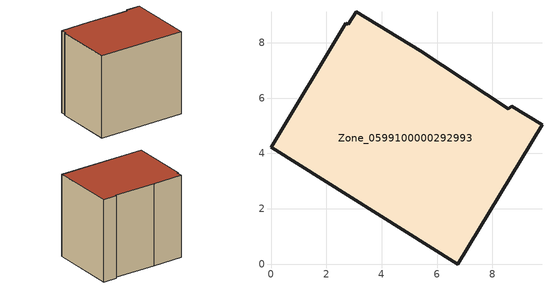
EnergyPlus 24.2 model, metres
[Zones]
Zone_0599100000292993
 floor ground (C_G): 5.4,7.7 8.57,5.61 8.71,5.7 9.79,5.04 6.74,0 0,4.22 2.71,8.7 2.79,8.66 3.07,9.11 z0
 wall outside (C_F): 6.74,0 9.79,5.04 8.71,5.7 8.57,5.61 5.4,7.7 3.07,9.11 2.79,8.66 2.71,8.7 0,4.22 6.74,0 z0:7.54
 roof outside (C_R): 8.57,5.61 5.4,7.7 3.07,9.11 2.79,8.66 2.71,8.7 0,4.22 6.74,0 9.79,5.04 8.71,5.7 z7.54
[BUILDING]
Pand.0599100000292993: North Axis=0; Terrain=City; Loads Convergence Tolerance Value=0.04; Temperature Convergence Tolerance Value=0.4; Solar Distribution=FullExterior; Maximum Number of Warmup Days=25; Minimum Number of Warmup Days=1
[Site:Location]
Rotterdam.The.Hague.AP_ZH_NLD Design_Conditions: Latitude=51.96; Longitude=4.45; Time Zone=1; Elevation=-4.5
[SITE:GROUNDTEMPERATURE:BUILDINGSURFACE]
18, 18, 18, 18, 18, 18, 18, 18, 18, 18, 18, 18
[MATERIAL] Thermal Absorptance=0.9; Solar Absorptance=0.7; Visible Absorptance=0.7
Name | Roughness | Thickness | Conductivity | Density | Specific Heat
G.TC.1946-1964 | MediumSmooth | 0.15 | 1 | 540 | 1210
F.TC.1946-1964 | Rough | 0.3 | 0.857143 | 1920 | 840
R.TC.1946-1964 | MediumRough | 0.2 | 0.235294 | 1500 | 1000
[CONSTRUCTION]
C_G: G.TC.1946-1964
C_F: F.TC.1946-1964
C_R: R.TC.1946-1964
[ZONE]
Zone_0599100000292993: Type=1; Multiplier=1; Ceiling Height=Autocalculate; Volume=Autocalculate; Floor Area=autocalculate; Part of Total Floor Area=Yes
[ZONEINFILTRATION:DESIGNFLOWRATE]
Infil_Zone_0599100000292993: Zone or ZoneList or Space or SpaceList=Zone_0599100000292993; Schedule=AlwaysOn; Design Flow Rate Calculation Method=Flow/Area; Flow Rate per Floor Area=0.003; Constant Term Coefficient=1; Temperature Term Coefficient=0; Velocity Term Coefficient=0; Velocity Squared Term Coefficient=0
[HVACTEMPLATE:ZONE:IDEALLOADSAIRSYSTEM]
Zone_0599100000292993: Maximum Heating Supply Air Temperature=50; Minimum Cooling Supply Air Temperature=13; Maximum Heating Supply Air Humidity Ratio=0.0156; Minimum Cooling Supply Air Humidity Ratio=0.0077; Heating Limit=NoLimit; Cooling Limit=NoLimit; Dehumidification Control Type=ConstantSensibleHeatRatio; Cooling Sensible Heat Ratio=0.7; Dehumidification Setpoint=60; Humidification Control Type=None; Humidification Setpoint=30; Outdoor Air Method=None; Outdoor Air Flow Rate per Person=0.00944; Outdoor Air Flow Rate per Zone Floor Area=0; Outdoor Air Flow Rate per Zone=0; Demand Controlled Ventilation Type=None; Outdoor Air Economizer Type=NoEconomizer; Heat Recovery Type=None; Sensible Heat Recovery Effectiveness=0.7; Latent Heat Recovery Effectiveness=0.65
[ZONECONTROL:THERMOSTAT]
ThermostatControl_Zone_0599100000292993: Zone or ZoneList=Zone_0599100000292993; Control Type Schedule=DualSetpointControlType; Control 1=Thermostat_Zone_0599100000292993; Temperature Difference Between Cutout And Setpoint=0
[THERMOSTATSETPOINT:DUALSETPOINT]
Thermostat_Zone_0599100000292993: Heating Setpoint Temperature Schedule=HeatingSetpoint_Zone_0599100000292993; Cooling Setpoint Temperature Schedule=CoolingSetpoint_Zone_0599100000292993
[SCHEDULE:COMPACT]
HeatingSetpoint_Zone_0599100000292993: Through: 12/31, For: AllDays, Until: 24:00, 21
CoolingSetpoint_Zone_0599100000292993: Through: 12/31, For: AllDays, Until: 24:00, 24
DualSetpointControlType: Through: 12/31, For: AllDays, Until: 24:00, 4
AlwaysOn: Through: 12/31, For: AllDays, Until: 24:00, 1
